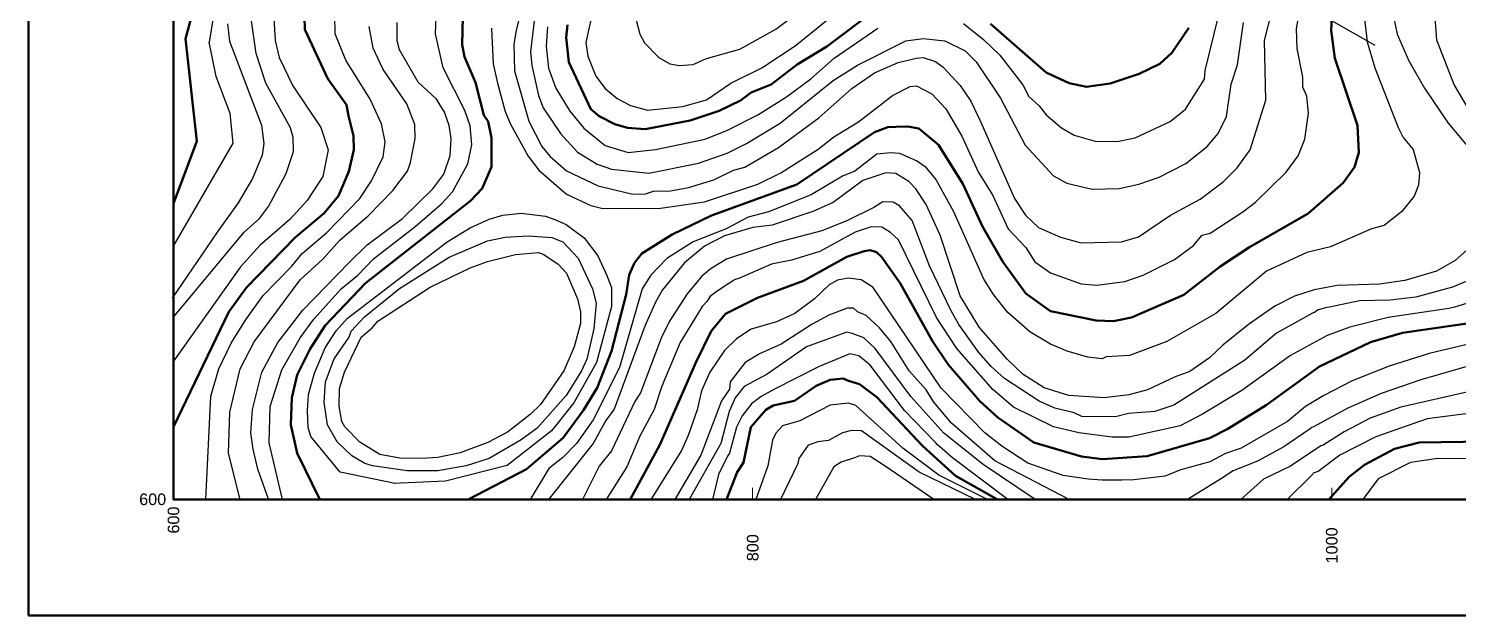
# Model space of a CAD drawing. Header units: metres. Extents: x 550 to 1390, y 560 to 1154.
# Drawn here: x 550 to 1043.7, y 560 to 762.4 of the extents above; entities that cross this region are included whole.
import ezdxf

# ---------------------------------------------------------------- set-up
doc = ezdxf.new("R2010")
doc.units = ezdxf.units.M
for name, color, linetype, lineweight in [('kalın', 2, 'Continuous', 50), ('KOORDINATLAR', 7, 'Continuous', 25), ('Layer1', 255, 'Continuous', 30), ('yukseklikegrisi', 5, 'Continuous', 30)]:
    doc.layers.add(name, color=color, linetype=linetype, lineweight=lineweight)
doc.layers.add('KARELAJ', color=1, linetype='Continuous')
doc.styles.get("Standard").update_dxf_attribs({"font": 'arial.ttf'})

msp = doc.modelspace()

# ---------------------------------------------------------------- linework, layer by layer
at = {"layer": 'kalın'}
for points in [[(617.49, 876.38), (617.36, 857.71), (620.15, 849.08), (628.15, 833.07), (629.68, 814.44), (622.15, 799.52), (610.21, 781.19), (604.23, 758.9), (608.07, 723.52), (600, 702.1)], [(701.74, 600), (721.88, 610.44), (734.58, 621.24), (741.57, 630.76), (746.26, 638.51), (751.22, 651.08), (756.3, 670.64), (757.31, 677.5), (759.22, 681.56), (761.76, 684.86), (772.17, 691.34), (785.76, 697.95), (815.23, 708.61), (842.02, 726.65), (846.72, 728.43), (849.52, 728.55), (853.58, 728.68), (857.39, 727.92), (864.12, 722.33), (872.63, 708.87), (879.36, 694.14), (886.35, 681.94), (894.35, 671.02), (902.86, 664.93), (918.6, 661.75), (924.57, 661.5), (930.8, 662.77), (948.83, 670.51), (961.4, 680.29), (971.56, 687.02), (991.76, 698.58), (1003.95, 709.25), (1007.76, 714.58), (1009.28, 719.66), (1008.9, 728.93), (1001.03, 752.17), (999.76, 761.7), (1000.26, 770.97)], [(699.91, 766.53), (699.66, 756.75), (700.54, 752.68), (704.35, 743.79), (707.15, 732.49), (708.67, 730.33), (709.82, 724.74), (709.82, 714.71), (706.64, 707.22), (702.58, 703.03), (666.38, 674.58), (652.41, 659.97), (647.2, 651.97), (642.76, 642.95), (640.85, 635.08), (640.6, 625.68), (642.76, 615.9), (650.54, 600)], [(659.78, 736.05), (653.3, 745.06), (645.43, 762.08), (645.3, 766.4)], [(736.1, 763.73), (735.6, 759.29), (736.49, 750.78), (744.11, 734.65), (747.03, 732.24), (752.36, 729.44), (756.81, 728.17), (762.9, 727.66), (778.4, 730.71), (788.43, 734.01), (795.79, 737.57), (799.48, 740.36), (806.34, 743.16), (815.35, 750.02), (825.64, 756.24), (842.78, 769.07)], [(882.15, 763.99), (901.33, 747.22), (909.33, 743.54), (915.3, 742.27), (923.43, 743.41), (933.46, 746.84), (940.57, 750.27), (944.77, 754.08), (950.61, 762.72)], [(600, 625.01), (619.14, 664.67), (625.23, 673.05), (642, 690.33), (652.03, 698.71), (656.98, 704.68), (660.54, 713.06), (662.32, 720.55), (662.19, 725.38), (660.41, 732.36), (659.78, 736.05)], [(1052.21, 661.5), (1024.39, 657.43), (1013.35, 654.26), (995.69, 645.88), (977.28, 632.54), (964.07, 624.29), (957.72, 621.11), (936.26, 614.89), (920.76, 613.87), (913.52, 614.76), (897.14, 619.59), (884.69, 628.22), (878.47, 633.94), (867.55, 646.51), (862.09, 654.64), (850.91, 674.58), (844.44, 683.72), (842.78, 685.25), (840.63, 686.01), (838.47, 685.63), (832.5, 683.72), (817.51, 675.34), (801.64, 669.5), (790.59, 664.04), (785.63, 658.07), (780.55, 647.4), (767.98, 618.82), (757.76, 600)], [(884.54, 600), (870.09, 608.16), (858.66, 618.44), (842.91, 635.21), (836.94, 639.78), (833.13, 640.92), (831.23, 641.68), (826.78, 641.3), (821.96, 639.14), (814.46, 634.06), (807.1, 632.41), (804.56, 630.89), (799.35, 624.92), (796.81, 612.73), (794.65, 609.43), (791, 600)], [(1068.34, 620.22), (1030.11, 619.59), (1021.6, 617.43), (1011.31, 611.97), (1005.98, 607.78), (998.9, 600)]]:
    msp.add_lwpolyline(points, dxfattribs=at)
at = {"layer": 'KARELAJ', "color": 1, "lineweight": 50}
for p, q in [((550, 560), (550, 1154)), ((600, 600), (600, 1114)), ((600, 600), (1350, 600)), ((550, 560), (1390, 560))]:
    msp.add_line(p, q, dxfattribs=at)
at = {"layer": 'KOORDINATLAR', "lineweight": 20}
for p, q in [((800, 604), (800, 600)), ((1000, 604), (1000, 600))]:
    msp.add_line(p, q, dxfattribs=at)
at = {"layer": 'Layer1', "color": 7}
msp.add_line((1014.96, 756.56), (975.89, 778.89), dxfattribs=at)
at = {"layer": 'yukseklikegrisi'}
for points in [[(627.77, 862.54), (627.9, 862.54), (628.03, 861.39), (631.96, 852.5), (640.35, 840.82), (642, 837.39), (642.63, 829.01), (641.87, 824.82), (641.87, 824.06), (639.71, 817.07), (635.9, 809.2), (621.93, 787.48), (615.81, 779.1), (612.35, 757.73)], [(1045.86, 796.5), (1038.87, 793.96), (1032.52, 789.39), (1025.03, 781.13), (1021.47, 774.27), (1021.35, 766.02), (1022.49, 760.43), (1026.55, 751.29), (1032.01, 741.89), (1040.14, 729.82), (1048.02, 720.42)], [(1051.83, 789.39), (1039.89, 780.24), (1037.35, 777.32), (1035.32, 769.32), (1036.08, 758.52), (1042.17, 742.9), (1047, 734.78)], [(709.82, 762.59), (710.45, 750.27), (711.85, 743.54), (714.51, 733.76), (716.42, 729.44), (722.52, 718.39), (726.2, 713.57), (735.72, 705.31), (744.11, 701.37), (748.3, 700.36), (768.24, 700.49), (783.35, 702.64), (801.76, 708.74), (809.76, 712.68), (822.59, 720.81), (828.05, 725.12), (836.56, 730.2), (848.25, 739.35), (854.34, 742.4), (856.63, 742.65), (861.83, 739.86), (866.66, 734.78), (872.25, 725.25), (877.96, 712.8), (882.79, 705.06), (888.25, 693.37), (894.35, 686.9), (897.39, 681.94), (902.86, 678.13), (913.4, 674.32), (918.86, 673.94), (928.51, 675.21), (934.86, 677.37), (945.65, 682.71), (952.26, 687.53), (955.18, 691.09), (957.97, 691.85), (969.28, 699.22), (973.59, 702.52), (984.26, 712.93), (988.33, 718.52), (990.61, 724.23), (991.88, 733.25), (991.37, 739.09), (989.98, 742.14), (989.98, 745.7), (988.07, 755.48), (987.82, 762.33), (989.34, 771.61)], [(719.85, 767.92), (718.32, 761.7), (717.56, 757), (717.82, 747.86), (722.77, 730.46), (727.21, 721.69), (730.01, 718.39), (735.72, 713.31), (746.65, 708.11), (758.58, 705.31), (763.03, 705.44), (765.82, 706.33), (771.66, 706.45), (777.89, 707.6), (786.65, 710.26), (793.38, 713.57), (797.32, 714.58), (808.88, 721.44), (822.85, 731.6), (834.28, 741.76), (842.02, 747.09), (850.28, 750.65), (856.63, 752.17), (858.91, 752.43), (863.1, 751.03), (865.77, 749.13), (871.61, 742.78), (875.3, 737.32), (878.73, 730.33), (890.41, 703.79), (894.22, 698.07), (898.66, 693.75), (906.28, 690.45), (913.4, 688.55), (927.37, 688.8), (933.21, 690.58), (944.26, 698.07), (954.54, 703.53), (962.42, 709.5), (967.24, 714.33), (971.82, 720.55), (977.15, 737.7), (976.77, 758.27), (980.83, 774.65)], [(1010.55, 771.48), (1012.2, 757.89), (1014.87, 748.87), (1022.87, 728.3), (1024.65, 724.87), (1028.08, 720.68), (1030.24, 712.8), (1029.86, 708.36), (1028.46, 704.55), (1024.14, 699.34), (1018.04, 694.52), (1013.73, 693.37), (999.5, 687.15), (991.37, 685.12), (977.4, 678.77), (959.88, 664.16), (942.99, 654.51), (930.16, 649.69), (922.03, 649.18), (920.64, 648.54), (915.68, 649.05), (908.57, 651.08), (902.86, 653.5), (895.74, 657.81), (888.12, 664.42), (883.17, 670.64), (879.87, 675.97), (869.45, 699.22), (863.23, 710.52), (859.93, 714.46), (856.63, 716.74), (850.79, 719.28), (847.61, 719.54), (842.91, 719.03), (835.29, 713.19), (830.97, 711.53), (820.18, 705.06), (805.45, 699.22), (798.46, 697.31), (790.84, 693.37), (779.41, 688.8), (770.39, 683.09), (764.81, 677.37), (761.89, 672.67), (754.01, 645.49), (744.99, 627.46), (739.15, 619.33), (734.45, 614.51), (729.63, 610.7), (723.21, 600)], [(745.25, 770.72), (742.45, 757.64), (743.09, 752.94), (745.88, 745.95), (749.06, 741.76), (753.25, 738.33), (757.82, 735.92), (763.66, 734.27), (775.86, 735.54), (784.11, 737.82), (792.49, 743.54), (803.16, 748.87), (814.72, 756.49), (835.16, 773.13)], [(600, 662.87), (624.47, 692.23), (629.68, 696.93), (632.85, 700.99), (638.95, 712.42), (641.49, 720.04), (641.36, 724.87), (640.47, 728.17), (631.96, 743.54), (628.54, 753.83), (626.63, 767.54)], [(634.63, 765.89), (635.14, 758.27), (636.54, 752.43), (641.24, 742.65), (650.89, 728.3), (653.43, 720.55), (651.65, 711.41), (646.19, 703.15), (640.22, 696.55), (629.93, 687.66), (623.2, 680.17), (600, 647.63)], [(611.14, 600), (612.91, 635.59), (615.71, 644.99), (619.9, 653.88), (624.85, 661.88), (630.95, 670.39), (640.85, 680.42), (644.41, 684.86), (652.92, 692.1), (664.35, 703.79), (668.41, 709.88), (672.48, 718.14), (673.11, 723.35), (671.84, 729.57), (667.91, 738.08), (659.52, 751.54), (655.84, 760.56), (655.71, 767.03)], [(637.7, 600), (633.11, 619.46), (633.36, 632.03), (637.43, 644.73), (643.78, 655.78), (648.47, 662.13), (657.87, 672.67), (663.71, 677.37), (669.05, 682.96), (683.4, 694.01), (692.54, 702.01), (696.35, 706.07), (701.69, 715.73), (703.08, 722.33), (702.45, 728.81), (700.67, 734.14), (693.18, 748.87), (690.51, 760.56), (690.89, 769.07)], [(724.67, 766.02), (723.28, 754.46), (723.79, 749.63), (726.07, 739.35), (727.72, 735.03), (733.69, 726.27), (739.53, 719.79), (746.26, 715.6), (751.22, 713.95), (764.17, 712.55), (781.32, 715.98), (791.22, 719.41), (797.83, 722.71), (809.51, 729.82), (827.8, 744.55), (836.18, 749.76), (852.94, 758.14), (858.91, 759.03), (866.41, 758.14), (873.39, 754.71), (877.2, 750.9), (885.58, 738.46), (894.09, 722.2), (903.87, 711.66), (908.44, 709.12), (917.21, 706.96), (926.6, 707.22), (933.34, 708.74), (940.32, 711.15), (949.59, 715.85), (956.96, 721.69), (960.77, 726.27), (963.56, 732.11), (965.21, 743.28), (967.37, 749.89), (969.53, 764.49)], [(759.73, 765.26), (761, 760.43), (762.65, 757.51), (767.6, 752.43), (771.41, 750.27), (774.71, 749.63), (779.41, 750.02), (784.11, 752.05), (795.54, 755.35), (807.99, 762.21), (817.77, 769.57)], [(872.76, 764.11), (879.87, 758.52), (885.33, 753.19), (893.33, 743.03), (895.36, 738.97), (898.92, 735.79), (901.33, 732.62), (906.67, 728.17), (910.98, 725.63), (918.22, 723.6), (925.84, 723.47), (932.07, 724.74), (944.13, 730.33), (949.46, 734.65), (956.07, 744.94), (956.2, 747.98), (961.02, 767.16)], [(618.63, 763.99), (619.39, 758.02), (630.44, 729.06), (631.2, 722.71), (630.69, 718.77), (627.27, 710.65), (622.31, 702.26), (615.07, 692.23), (599.56, 669.4)], [(623.08, 600), (619.01, 615.9), (619.52, 630.13), (623.07, 644.99), (627.9, 654.38), (643.78, 675.72), (651.65, 682.83), (657.49, 689.44), (667.27, 697.82), (675.78, 706.58), (680.86, 713.19), (681.88, 716.23), (683.53, 724.49), (683.4, 729.31), (680.61, 736.43), (672.48, 748.24), (668.92, 755.6), (667.65, 763.1)], [(632.84, 600.1), (629.17, 610.44), (627.52, 617.3), (626.76, 623.02), (627.27, 631.02), (630.57, 643.84), (636.03, 654.13), (644.66, 665.31), (660.54, 681.56), (666.89, 687.79), (679.08, 696.93), (689.62, 707.09), (693.43, 712.17), (695.59, 718.65), (695.85, 724.49), (695.21, 728.93), (693.56, 733.63), (690.89, 738.08), (684.54, 743.92), (678.07, 755.1), (677.3, 758.14), (677.3, 764.49)], [(729.12, 762.97), (728.74, 756.37), (729.5, 748.75), (732.04, 741.89), (736.87, 733.89), (741.69, 728.04), (749.06, 722.08), (757.06, 719.66), (766.46, 720.68), (783.6, 724.23), (791.35, 727.41), (801.76, 732.62), (811.67, 738.84), (820.05, 745.06), (828.18, 752.17), (843.17, 762.59)], [(600, 687.4), (620.66, 722.84), (619.65, 733.12), (614.82, 745.82), (612.35, 757.73)], [(1095.01, 737.06), (1097.17, 731.47), (1109.99, 707.22), (1113.68, 691.47), (1113.42, 685.12), (1111.14, 673.69), (1105.67, 659.59), (1097.42, 651.21), (1087.89, 644.86), (1074.05, 640.67), (1049.16, 637.62), (1023.76, 631.78), (1013.22, 627.97), (1004.2, 623.27), (996.96, 618.7), (996.2, 618.44), (985.66, 611.46), (976.39, 607.01), (968.58, 600)], [(1047.64, 686.9), (1042.56, 682.45), (1036.08, 678.77), (1025.16, 675.47), (1016.39, 674.2), (1001.79, 673.82), (993.91, 672.29), (987.06, 670.13), (980.33, 666.7), (971.18, 660.35), (962.29, 653.24), (957.72, 648.8), (950.99, 644.1), (945.91, 642.32), (936.38, 637.75), (929.91, 636.1), (921.4, 635.08), (909.21, 635.84), (900.7, 638.51), (893.46, 643.08), (887.87, 648.42), (878.22, 659.46), (871.61, 670.26), (864.76, 691.09), (859.93, 701.76), (856.37, 707.09), (853.96, 709.63), (849.39, 712.42), (845.96, 712.68), (838.09, 710.01), (827.8, 702.39), (820.81, 699.34), (806.72, 694.64), (800.11, 693.75), (790.33, 690.96), (783.35, 687.4), (776.49, 681.56), (768.87, 672.29), (766.58, 668.23), (762.77, 659.72), (752.23, 631.14), (749.31, 627.21), (744.99, 619.33), (729.57, 600)], [(1050.18, 676.74), (1041.67, 673.18), (1028.97, 669.75), (1020.08, 668.74), (1009.54, 668.48), (999.12, 666.32), (998.11, 666.2), (995.06, 665.31), (994.04, 664.42), (993.28, 664.29), (980.83, 657.31), (969.91, 648.03), (945.4, 632.54), (938.92, 630.38), (929.78, 629.62), (925.33, 628.48), (913.65, 628.6), (910.98, 629.87), (904.38, 631.52), (898.92, 633.94), (886.98, 641.68), (882.41, 645.88), (878.09, 650.7), (871.23, 660.35), (868.44, 665.31), (861.07, 680.55), (855.1, 696.17), (850.66, 701.25), (848.5, 702.52), (844.94, 702.64), (841.9, 700.74), (832.75, 696.17), (823.86, 692.61), (808.49, 688.67), (790.97, 682.83), (785.63, 679.66), (782.46, 676.99), (777.38, 670.89), (771.28, 661.5), (768.36, 655.65), (761.25, 636.73), (759.35, 633.81), (751.22, 616.79), (747.03, 611.46), (741.3, 600)], [(676.59, 605.45), (657.57, 609.36), (647.46, 621.75), (646.57, 624.79), (646.32, 630.64), (646.7, 636.22), (648.73, 643.59), (652.41, 652.23), (656.22, 658.19), (660.03, 662.39), (694.58, 688.8), (702.45, 693.63), (709.05, 696.68), (713.75, 698.07), (720.23, 698.71), (728.48, 697.69), (731.66, 696.55), (735.6, 694.77), (741.82, 690.2), (746.52, 683.98), (749.69, 677.24), (751.22, 673.05), (751.22, 666.58), (746.14, 647.27), (738.26, 633.3), (730.52, 623.65), (715.28, 611.71), (693.9, 606.26), (675.83, 605.52)], [(1056.65, 670.64), (1042.3, 666.32), (1040.4, 665.81), (1019.44, 662.77), (1006.23, 659.46), (998.36, 656.54), (985.66, 649.69), (968.9, 637.62), (955.31, 629.37), (947.56, 625.43), (929.91, 621.49), (924.19, 621.49), (912.63, 623.02), (903.87, 625.05), (890.03, 631.78), (882.92, 637.87), (870.47, 652.1), (863.49, 662.77), (850.4, 689.56), (847.61, 692.1), (844.56, 693.88), (840.88, 694.01), (835.42, 692.23), (823.23, 685.5), (813.45, 682.58), (806.46, 681.18), (795.41, 676.36), (793.64, 675.72)], [(720.1, 620.6), (709.05, 614.13), (701.05, 611.59), (691.27, 609.81), (680.73, 609.81), (668.79, 611.59), (666.13, 612.35), (661.56, 615.01), (656.6, 619.84), (653.17, 625.68), (652.03, 633.56), (652.54, 640.54), (655.46, 648.54), (660.67, 655.91), (661.43, 658.07), (666, 663.02), (678.07, 672.8), (695.21, 683.59), (708.42, 689.18), (714.51, 690.45), (722.52, 690.96), (730.64, 690.33), (734.45, 688.8), (739.79, 683.21), (744.74, 672.67), (746.01, 667.72), (745.12, 658.83), (742.71, 648.42), (740.93, 644.35), (735.6, 635.84), (725.56, 624.54), (720.1, 620.6)], [(670.57, 661.5), (688.61, 673.18), (702.45, 679.91), (708.42, 682.07), (718.07, 684.48), (726.07, 685.12), (727.85, 684.48), (732.8, 681.18), (735.72, 678.01), (739.53, 669.24), (740.55, 664.67), (740.55, 660.73), (738.39, 652.61), (734.83, 644.35), (726.71, 632.79), (723.15, 629.24), (715.4, 623.14), (708.55, 619.59), (699.02, 616.03), (691.27, 614.51), (685.69, 614.13), (678.19, 614.25), (671.33, 615.52), (664.35, 619.71), (659.14, 625.05), (658.13, 626.83), (657.24, 632.16), (657.36, 638.26), (659.02, 643.84), (664.86, 655.91), (668.67, 659.21), (670.57, 661.5)], [(915.81, 607.01), (907.17, 608.28), (894.98, 612.47), (886.09, 618.32), (880.12, 623.02), (865.14, 638.38), (841.64, 673.05), (837.45, 675.72), (833.01, 676.36), (829.32, 675.59), (826.4, 674.07), (821.32, 669.24), (814.59, 664.16), (808.24, 661.24), (799.48, 658.7), (794.4, 655.4), (790.33, 651.34), (785.25, 643.84), (782.33, 637.49), (780.81, 630.89), (777.76, 622), (775.47, 616.92), (764.87, 600)], [(793.64, 675.72), (793.25, 675.34), (791.73, 674.45), (787.03, 671.4), (785.25, 669.88), (784.24, 668.35), (782.59, 666.58), (774.97, 654.13), (768.62, 639.02), (765.95, 631.02), (761, 621.87), (756.55, 611.2), (749.42, 600)], [(909.32, 600), (883.68, 613.36), (876.44, 619.46), (868.69, 626.32), (862.6, 633.56), (859.93, 637.75), (854.09, 644.35), (847.74, 654.51), (843.8, 659.21), (839.23, 663.4), (836.18, 664.67), (834.78, 665.94), (832.62, 665.94), (826.27, 663.53), (820.56, 660.48), (809.89, 653.5), (802.4, 650.19), (797.45, 647.27), (792.24, 640.54), (791.98, 638), (789.19, 634.06), (782.08, 615.27), (773.08, 600)], [(897.6, 600), (879.61, 612.09), (866.03, 622.89), (854.6, 635.46), (842.28, 652.1), (838.34, 655.78), (834.4, 657.18), (832.5, 657.69), (818.65, 652.61), (805.07, 643.21), (797.06, 638.89), (794.91, 636.22), (794.43, 635.66), (794.02, 635.08)], [(1047.13, 653.5), (1033.54, 650.32), (1019.82, 646), (1007, 640.92), (997.22, 635.84), (990.87, 632.03), (984.64, 626.83), (968.64, 617.68), (963.31, 615.78), (957.85, 612.98), (947.81, 610.19), (942.35, 608.03), (931.56, 606.76), (927.5, 606.61), (920.68, 606.59), (915.81, 607.01)], [(888.12, 600), (868.95, 614.38), (863.74, 618.95), (863.1, 619.59), (852.44, 630.64), (840.63, 646.26), (836.69, 649.56), (833.51, 650.19), (822.72, 645.75), (807.35, 637.87), (802.91, 635.46), (799.6, 632.92), (796.43, 628.86), (794.4, 624.92), (791.98, 615.9), (791.35, 614.89), (788.17, 608.54), (786.15, 600)], [(1050.3, 646.89), (1030.74, 641.3), (1017.03, 636.48), (1005.47, 631.52), (993.66, 625.05), (993.11, 624.81), (992.52, 624.29), (983.37, 618.19), (974.36, 613.24), (965.97, 609.81), (961.91, 607.27), (950.09, 600)], [(794.02, 635.08), (791.86, 630.38), (789.06, 619.33), (778.08, 600)], [(881.07, 600), (864.25, 608.41), (851.8, 617.68), (835.67, 632.41), (833.13, 633.18), (826.78, 632.54), (816.24, 627.08), (810.27, 625.43), (807.99, 622.89), (806.84, 620.48), (805.19, 611.59), (801.05, 600)], [(1046.24, 629.49), (1032.9, 627.84), (1015.12, 621.62), (1002.8, 615.27), (995.31, 609.68), (993.53, 609.05), (993.28, 608.54), (984.53, 600)], [(876.96, 600), (857.52, 609.43), (837.58, 623.65), (834.15, 623.78), (830.97, 623.02), (826.15, 620.35), (822.46, 619.84), (819.16, 618.7), (815.99, 614.13), (815.61, 612.35), (809.61, 600)], [(862.57, 600), (845.45, 611.71), (840.63, 614.76), (836.94, 615.01), (835.16, 614.38), (830.59, 612.86), (828.05, 611.2), (821.67, 600)], [(1058.94, 613.87), (1036.59, 614.13), (1027.19, 612.73), (1016.01, 607.14), (1010.74, 600)]]:
    msp.add_lwpolyline(points, dxfattribs=at)
msp.add_point((600, 600), dxfattribs=at)

# ---------------------------------------------------------------- texts
at = {"layer": 'KOORDINATLAR', "lineweight": 30, "insert": (588.18, 602.05), "char_height": 4, "attachment_point": 1}
msp.add_mtext('600', dxfattribs=at)
at = {"layer": 'KOORDINATLAR', "lineweight": 30, "char_height": 4, "attachment_point": 1, "rotation": 90}
for s, insert in [('600', (598.02, 588.21)), ('800', (798.02, 578.68)), ('1000', (997.95, 577.92))]:
    msp.add_mtext(s, dxfattribs=dict(at, insert=insert))

doc.saveas('drawing.dxf')
